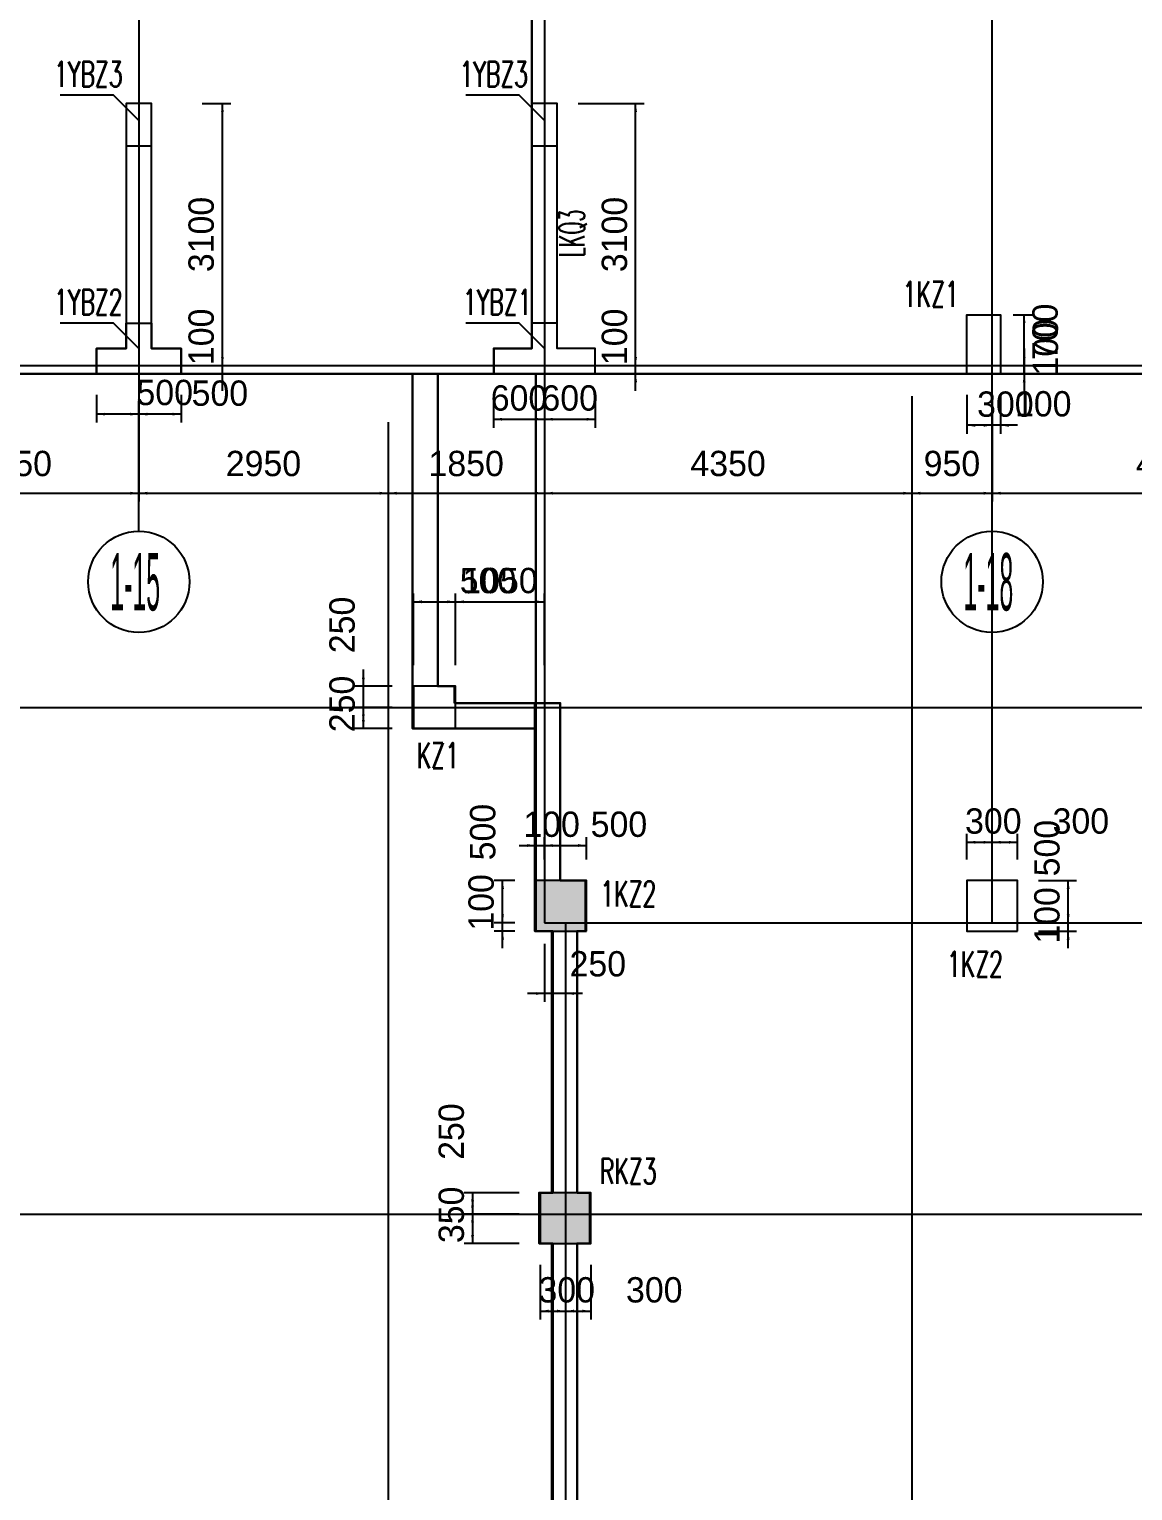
# Model space of a CAD drawing. Extents: x 19107 to 699106, y -67310 to 245688.
# Drawn here: x 636410 to 649474, y 203810 to 221119 of the extents above; entities that cross this region are included whole.
import ezdxf
from ezdxf.enums import TextEntityAlignment as Align

# ---------------------------------------------------------------- set-up
doc = ezdxf.new("R2010")
doc.units = 0
doc.header["$LTSCALE"] = 100
doc.header["$MEASUREMENT"] = 0
doc.linetypes.add('DASHED', pattern=[19.05, 12.7, -6.35])
for name, color, linetype in [('b边缘构件', 235, 'Continuous'), ('COLU_DASH', 9, 'DASHED'), ('DIM', 3, 'Continuous'), ('DOTE', 253, 'Continuous'), ('HATCH', 254, 'Continuous'), ('L-AXIS', 3, 'Continuous'), ('Q-TEXT', 2, 'Continuous'), ('wall-主楼', 2, 'Continuous'), ('小尺寸', 4, 'Continuous')]:
    doc.layers.add(name, color=color, linetype=linetype)
doc.layers.add('Select Column Frame Line', color=7, linetype='Continuous', lineweight=0)
doc.layers.add('Select Column Frame Position', color=7, linetype='Continuous', lineweight=0)
doc.styles.get("Standard").update_dxf_attribs({"font": 'standard'})
doc.styles.add('汉字', font='汉字')
doc.dimstyles.get("Standard").update_dxf_attribs({"dimtxt": 300, "dimasz": 100, "dimexe": 100, "dimexo": 250, "dimgap": 100, "dimtad": 0, "dimtoh": 1, "dimdec": 0, "dimdsep": 46, "dimcen": 0.09, "dimclrt": 7, "dimadec": 0, "dimazin": 0, "dimtfac": 1, "dimtdec": 4, "dimtofl": 0, "dimtmove": 0, "dimatfit": 3, "dimfxl": 1, "dimtolj": 1, "dimtzin": 0, "dimarcsym": 0})

# ---------------------------------------------------------------- blocks, each defined once
blk = doc.blocks.new('*D1151')
at = {"layer": 'L-AXIS', "color": 0, "linetype": 'ByBlock', "lineweight": -2}
for p, q in [((647808, 216467), (647808, 215524)), ((652108, 216467), (652108, 215524)), ((647808, 215624), (652108, 215624))]:
    blk.add_line(p, q, dxfattribs=at)
for points in [[(647808, 215624), (647908, 215641), (647908, 215607)], [(652108, 215624), (652008, 215607), (652008, 215641)]]:
    blk.add_solid(points, dxfattribs=at)
at = {"layer": 'L-AXIS', "color": 7, "linetype": 'Continuous', "lineweight": -2, "insert": (649958, 215974), "char_height": 300, "width": 790, "attachment_point": 5, "style": '汉字'}
blk.add_mtext('4300', dxfattribs=at)
blk = doc.blocks.new('*D1804')
at = {"layer": 'L-AXIS', "color": 0, "linetype": 'ByBlock', "lineweight": -2}
for p, q in [((640658, 216467), (640658, 215524)), ((642508, 216467), (642508, 215524)), ((640658, 215624), (642508, 215624))]:
    blk.add_line(p, q, dxfattribs=at)
for points in [[(640658, 215624), (640758, 215641), (640758, 215607)], [(642508, 215624), (642408, 215607), (642408, 215641)]]:
    blk.add_solid(points, dxfattribs=at)
at = {"layer": 'L-AXIS', "color": 7, "linetype": 'Continuous', "lineweight": -2, "insert": (641583, 215974), "char_height": 300, "width": 690, "attachment_point": 5, "style": '汉字'}
blk.add_mtext('1850', dxfattribs=at)
blk = doc.blocks.new('*D4807')
at = {"layer": 'L-AXIS', "color": 0, "linetype": 'ByBlock', "lineweight": -2}
for p, q in [((637708, 216467), (637708, 215524)), ((640658, 216467), (640658, 215524)), ((637708, 215624), (640658, 215624))]:
    blk.add_line(p, q, dxfattribs=at)
for points in [[(637708, 215624), (637808, 215641), (637808, 215607)], [(640658, 215624), (640558, 215607), (640558, 215641)]]:
    blk.add_solid(points, dxfattribs=at)
at = {"layer": 'L-AXIS', "color": 7, "linetype": 'Continuous', "lineweight": -2, "insert": (639183, 215974), "char_height": 300, "width": 775, "attachment_point": 5, "style": '汉字'}
blk.add_mtext('2950', dxfattribs=at)
blk = doc.blocks.new('_AXISO')
blk.add_circle((0, 0), 0.5)
blk = doc.blocks.new('*D5135')
at = {"layer": 'L-AXIS', "color": 0, "linetype": 'ByBlock', "lineweight": -2}
for p, q in [((634758, 216467), (634758, 215524)), ((637708, 216467), (637708, 215524)), ((634758, 215624), (637708, 215624))]:
    blk.add_line(p, q, dxfattribs=at)
for points in [[(634758, 215624), (634858, 215641), (634858, 215607)], [(637708, 215624), (637608, 215607), (637608, 215641)]]:
    blk.add_solid(points, dxfattribs=at)
at = {"layer": 'L-AXIS', "color": 7, "linetype": 'Continuous', "lineweight": -2, "insert": (636233, 215974), "char_height": 300, "width": 775, "attachment_point": 5, "style": '汉字'}
blk.add_mtext('2950', dxfattribs=at)
blk = doc.blocks.new('*D155')
at = {"layer": 'L-AXIS', "color": 0, "linetype": 'ByBlock', "lineweight": -2}
for p, q in [((642508, 210288), (642508, 209599)), ((642758, 210288), (642758, 209599)), ((642958, 209699), (642308, 209699))]:
    blk.add_line(p, q, dxfattribs=at)
for points in [[(642508, 209699), (642408, 209683), (642408, 209716)], [(642758, 209699), (642858, 209716), (642858, 209683)]]:
    blk.add_solid(points, dxfattribs=at)
at = {"layer": 'L-AXIS', "color": 7, "linetype": 'Continuous', "lineweight": -2, "insert": (643141, 210049), "char_height": 300, "width": 566.67, "attachment_point": 5, "style": '汉字'}
blk.add_mtext('250', dxfattribs=at)
blk = doc.blocks.new('*D493')
at = {"layer": 'L-AXIS', "color": 0, "linetype": 'ByBlock', "lineweight": -2}
for p, q in [((642508, 216467), (642508, 215524)), ((646858, 216467), (646858, 215524)), ((642508, 215624), (646858, 215624))]:
    blk.add_line(p, q, dxfattribs=at)
for points in [[(642508, 215624), (642608, 215641), (642608, 215607)], [(646858, 215624), (646758, 215607), (646758, 215641)]]:
    blk.add_solid(points, dxfattribs=at)
at = {"layer": 'L-AXIS', "color": 7, "linetype": 'Continuous', "lineweight": -2, "insert": (644683, 215974), "char_height": 300, "width": 790, "attachment_point": 5, "style": '汉字'}
blk.add_mtext('4350', dxfattribs=at)
blk = doc.blocks.new('*D3458')
at = {"layer": 'L-AXIS', "color": 0, "linetype": 'ByBlock', "lineweight": -2}
for p, q in [((646858, 216467), (646858, 215524)), ((647808, 216467), (647808, 215524)), ((646858, 215624), (647808, 215624))]:
    blk.add_line(p, q, dxfattribs=at)
for points in [[(646858, 215624), (646958, 215641), (646958, 215607)], [(647808, 215624), (647708, 215607), (647708, 215641)]]:
    blk.add_solid(points, dxfattribs=at)
at = {"layer": 'L-AXIS', "color": 7, "linetype": 'Continuous', "lineweight": -2, "insert": (647333, 215974), "char_height": 300, "width": 556.67, "attachment_point": 5, "style": '汉字'}
blk.add_mtext('950', dxfattribs=at)
blk = doc.blocks.new('*D1252')
at = {"layer": '小尺寸', "color": 0, "linetype": 'ByBlock', "lineweight": -2}
for p, q in [((643589, 216838), (643589, 217338)), ((643508, 217138), (643689, 217138)), ((643508, 217038), (643689, 217038))]:
    blk.add_line(p, q, dxfattribs=at)
for points in [[(643589, 217138), (643572, 217238), (643605, 217238)], [(643589, 217038), (643605, 216938), (643572, 216938)]]:
    blk.add_solid(points, dxfattribs=at)
at = {"layer": '小尺寸', "color": 7, "linetype": 'Continuous', "lineweight": -2, "insert": (643339, 217476), "char_height": 300, "width": 476.67, "attachment_point": 5, "rotation": 90, "style": '汉字'}
blk.add_mtext('100', dxfattribs=at)
blk = doc.blocks.new('*D2854')
at = {"layer": '小尺寸', "color": 0, "linetype": 'ByBlock', "lineweight": -2}
for p, q in [((642908, 220238), (643689, 220238)), ((643589, 217138), (643589, 220238)), ((643508, 217138), (643689, 217138))]:
    blk.add_line(p, q, dxfattribs=at)
for points in [[(643589, 220238), (643605, 220138), (643572, 220138)], [(643589, 217138), (643572, 217238), (643605, 217238)]]:
    blk.add_solid(points, dxfattribs=at)
at = {"layer": '小尺寸', "color": 7, "linetype": 'Continuous', "lineweight": -2, "insert": (643339, 218688), "char_height": 300, "width": 775, "attachment_point": 5, "rotation": 90, "style": '汉字'}
blk.add_mtext('3100', dxfattribs=at)
blk = doc.blocks.new('*D558')
at = {"layer": '小尺寸', "color": 0, "linetype": 'ByBlock', "lineweight": -2}
for p, q in [((637708, 216788), (637708, 216461)), ((638208, 216788), (638208, 216461)), ((638208, 216561), (637708, 216561))]:
    blk.add_line(p, q, dxfattribs=at)
for points in [[(637708, 216561), (637808, 216577), (637808, 216544)], [(638208, 216561), (638108, 216544), (638108, 216577)]]:
    blk.add_solid(points, dxfattribs=at)
at = {"layer": '小尺寸', "color": 7, "linetype": 'Continuous', "lineweight": -2, "insert": (638667, 216807), "char_height": 300, "width": 566.67, "attachment_point": 5, "rotation": 360, "style": '汉字'}
blk.add_mtext('500', dxfattribs=at)
blk = doc.blocks.new('*D892')
at = {"layer": '小尺寸', "color": 0, "linetype": 'ByBlock', "lineweight": -2}
for p, q in [((637208, 216788), (637208, 216461)), ((637708, 216788), (637708, 216461)), ((637708, 216561), (637208, 216561))]:
    blk.add_line(p, q, dxfattribs=at)
for points in [[(637208, 216561), (637308, 216577), (637308, 216544)], [(637708, 216561), (637608, 216544), (637608, 216577)]]:
    blk.add_solid(points, dxfattribs=at)
at = {"layer": '小尺寸', "color": 7, "linetype": 'Continuous', "lineweight": -2, "insert": (638014, 216815), "char_height": 300, "width": 566.67, "attachment_point": 5, "rotation": 360, "style": '汉字'}
blk.add_mtext('500', dxfattribs=at)
blk = doc.blocks.new('*D1218')
at = {"layer": '小尺寸', "color": 0, "linetype": 'ByBlock', "lineweight": -2}
for p, q in [((638697, 216838), (638697, 217338)), ((638458, 217138), (638797, 217138)), ((638458, 217038), (638797, 217038))]:
    blk.add_line(p, q, dxfattribs=at)
for points in [[(638697, 217138), (638681, 217238), (638714, 217238)], [(638697, 217038), (638714, 216938), (638681, 216938)]]:
    blk.add_solid(points, dxfattribs=at)
at = {"layer": '小尺寸', "color": 7, "linetype": 'Continuous', "lineweight": -2, "insert": (638447, 217476), "char_height": 300, "width": 476.67, "attachment_point": 5, "rotation": 90, "style": '汉字'}
blk.add_mtext('100', dxfattribs=at)
blk = doc.blocks.new('*D1556')
at = {"layer": '小尺寸', "color": 0, "linetype": 'ByBlock', "lineweight": -2}
for p, q in [((638458, 220238), (638797, 220238)), ((638697, 217138), (638697, 220238)), ((638458, 217138), (638797, 217138))]:
    blk.add_line(p, q, dxfattribs=at)
for points in [[(638697, 220238), (638714, 220138), (638681, 220138)], [(638697, 217138), (638681, 217238), (638714, 217238)]]:
    blk.add_solid(points, dxfattribs=at)
at = {"layer": '小尺寸', "color": 7, "linetype": 'Continuous', "lineweight": -2, "insert": (638447, 218688), "char_height": 300, "width": 775, "attachment_point": 5, "rotation": 90, "style": '汉字'}
blk.add_mtext('3100', dxfattribs=at)
blk = doc.blocks.new('*D5208')
at = {"layer": '小尺寸', "color": 0, "linetype": 'ByBlock', "lineweight": -2}
for p, q in [((648188, 217338), (648188, 216838)), ((648058, 217138), (648288, 217138)), ((648058, 217038), (648288, 217038))]:
    blk.add_line(p, q, dxfattribs=at)
for points in [[(648188, 217138), (648172, 217238), (648205, 217238)], [(648188, 217038), (648205, 216938), (648172, 216938)]]:
    blk.add_solid(points, dxfattribs=at)
at = {"layer": '小尺寸', "color": 7, "linetype": 'Continuous', "lineweight": -2, "insert": (648441, 217353), "char_height": 300, "width": 476.67, "attachment_point": 5, "rotation": 90, "style": '汉字'}
blk.add_mtext('100', dxfattribs=at)
blk = doc.blocks.new('*D232')
at = {"layer": '小尺寸', "color": 0, "linetype": 'ByBlock', "lineweight": -2}
for p, q in [((648058, 217738), (648288, 217738)), ((648188, 217038), (648188, 217738)), ((648058, 217038), (648288, 217038))]:
    blk.add_line(p, q, dxfattribs=at)
for points in [[(648188, 217738), (648205, 217638), (648172, 217638)], [(648188, 217038), (648172, 217138), (648205, 217138)]]:
    blk.add_solid(points, dxfattribs=at)
at = {"layer": '小尺寸', "color": 7, "linetype": 'Continuous', "lineweight": -2, "insert": (648437, 217535), "char_height": 300, "width": 566.67, "attachment_point": 5, "rotation": 90, "style": '汉字'}
blk.add_mtext('700', dxfattribs=at)
blk = doc.blocks.new('*D3204')
at = {"layer": '小尺寸', "color": 0, "linetype": 'ByBlock', "lineweight": -2}
for p, q in [((647808, 216788), (647808, 216328)), ((647908, 216788), (647908, 216328)), ((648108, 216428), (647608, 216428))]:
    blk.add_line(p, q, dxfattribs=at)
for points in [[(647808, 216428), (647708, 216411), (647708, 216444)], [(647908, 216428), (648008, 216444), (648008, 216411)]]:
    blk.add_solid(points, dxfattribs=at)
at = {"layer": '小尺寸', "color": 7, "linetype": 'Continuous', "lineweight": -2, "insert": (648414, 216681), "char_height": 300, "width": 476.67, "attachment_point": 5, "rotation": 360, "style": '汉字'}
blk.add_mtext('100', dxfattribs=at)
blk = doc.blocks.new('*D3528')
at = {"layer": '小尺寸', "color": 0, "linetype": 'ByBlock', "lineweight": -2}
for p, q in [((647508, 216788), (647508, 216328)), ((647808, 216788), (647808, 216328)), ((647808, 216428), (647508, 216428))]:
    blk.add_line(p, q, dxfattribs=at)
for points in [[(647508, 216428), (647608, 216444), (647608, 216411)], [(647808, 216428), (647708, 216411), (647708, 216444)]]:
    blk.add_solid(points, dxfattribs=at)
at = {"layer": '小尺寸', "color": 7, "linetype": 'Continuous', "lineweight": -2, "insert": (647965, 216677), "char_height": 300, "width": 566.67, "attachment_point": 5, "rotation": 360, "style": '汉字'}
blk.add_mtext('300', dxfattribs=at)
blk = doc.blocks.new('*D3815')
at = {"layer": '小尺寸', "color": 0, "linetype": 'ByBlock', "lineweight": -2}
for p, q in [((642408, 211288), (642408, 211552)), ((642508, 211288), (642508, 211552)), ((642208, 211452), (642708, 211452))]:
    blk.add_line(p, q, dxfattribs=at)
for points in [[(642408, 211452), (642308, 211435), (642308, 211469)], [(642508, 211452), (642608, 211469), (642608, 211435)]]:
    blk.add_solid(points, dxfattribs=at)
at = {"layer": '小尺寸', "color": 7, "linetype": 'Continuous', "lineweight": -2, "insert": (642594, 211702), "char_height": 300, "width": 476.67, "attachment_point": 5, "style": '汉字'}
blk.add_mtext('100', dxfattribs=at)
blk = doc.blocks.new('*D4148')
at = {"layer": '小尺寸', "color": 0, "linetype": 'ByBlock', "lineweight": -2}
for p, q in [((642508, 211288), (642508, 211552)), ((643008, 211288), (643008, 211552)), ((642508, 211452), (643008, 211452))]:
    blk.add_line(p, q, dxfattribs=at)
for points in [[(642508, 211452), (642608, 211469), (642608, 211435)], [(643008, 211452), (642908, 211435), (642908, 211469)]]:
    blk.add_solid(points, dxfattribs=at)
at = {"layer": '小尺寸', "color": 7, "linetype": 'Continuous', "lineweight": -2, "insert": (643391, 211702), "char_height": 300, "width": 566.67, "attachment_point": 5, "style": '汉字'}
blk.add_mtext('500', dxfattribs=at)
blk = doc.blocks.new('*D1841')
at = {"layer": '小尺寸', "color": 0, "linetype": 'ByBlock', "lineweight": -2}
for p, q in [((642014, 210238), (642014, 210738)), ((642158, 210538), (641914, 210538)), ((642158, 210438), (641914, 210438))]:
    blk.add_line(p, q, dxfattribs=at)
for points in [[(642014, 210538), (641997, 210638), (642030, 210638)], [(642014, 210438), (642030, 210338), (641997, 210338)]]:
    blk.add_solid(points, dxfattribs=at)
at = {"layer": '小尺寸', "color": 7, "linetype": 'Continuous', "lineweight": -2, "insert": (641761, 210778), "char_height": 300, "width": 476.67, "attachment_point": 5, "rotation": 90, "style": '汉字'}
blk.add_mtext('100', dxfattribs=at)
blk = doc.blocks.new('*D2174')
at = {"layer": '小尺寸', "color": 0, "linetype": 'ByBlock', "lineweight": -2}
for p, q in [((642158, 211038), (641914, 211038)), ((642014, 210538), (642014, 211038)), ((642158, 210538), (641914, 210538))]:
    blk.add_line(p, q, dxfattribs=at)
for points in [[(642014, 211038), (642030, 210938), (641997, 210938)], [(642014, 210538), (641997, 210638), (642030, 210638)]]:
    blk.add_solid(points, dxfattribs=at)
at = {"layer": '小尺寸', "color": 7, "linetype": 'Continuous', "lineweight": -2, "insert": (641780, 211611), "char_height": 300, "width": 566.67, "attachment_point": 5, "rotation": 90, "style": '汉字'}
blk.add_mtext('500', dxfattribs=at)
blk = doc.blocks.new('*D2487')
at = {"layer": '小尺寸', "color": 0, "linetype": 'ByBlock', "lineweight": -2}
for p, q in [((647508, 211288), (647508, 211590)), ((647808, 211288), (647808, 211590)), ((647508, 211490), (647808, 211490))]:
    blk.add_line(p, q, dxfattribs=at)
for points in [[(647508, 211490), (647608, 211507), (647608, 211474)], [(647808, 211490), (647708, 211474), (647708, 211507)]]:
    blk.add_solid(points, dxfattribs=at)
at = {"layer": '小尺寸', "color": 7, "linetype": 'Continuous', "lineweight": -2, "insert": (647823, 211740), "char_height": 300, "width": 566.67, "attachment_point": 5, "style": '汉字'}
blk.add_mtext('300', dxfattribs=at)
blk = doc.blocks.new('*D2818')
at = {"layer": '小尺寸', "color": 0, "linetype": 'ByBlock', "lineweight": -2}
for p, q in [((647808, 211288), (647808, 211590)), ((648108, 211288), (648108, 211590)), ((647808, 211490), (648108, 211490))]:
    blk.add_line(p, q, dxfattribs=at)
for points in [[(647808, 211490), (647908, 211507), (647908, 211474)], [(648108, 211490), (648008, 211474), (648008, 211507)]]:
    blk.add_solid(points, dxfattribs=at)
at = {"layer": '小尺寸', "color": 7, "linetype": 'Continuous', "lineweight": -2, "insert": (648859, 211740), "char_height": 300, "width": 566.67, "attachment_point": 5, "style": '汉字'}
blk.add_mtext('300', dxfattribs=at)
blk = doc.blocks.new('*D522')
at = {"layer": '小尺寸', "color": 0, "linetype": 'ByBlock', "lineweight": -2}
for p, q in [((648709, 210238), (648709, 210738)), ((648358, 210538), (648809, 210538)), ((648358, 210438), (648809, 210438))]:
    blk.add_line(p, q, dxfattribs=at)
for points in [[(648709, 210538), (648692, 210638), (648726, 210638)], [(648709, 210438), (648726, 210338), (648692, 210338)]]:
    blk.add_solid(points, dxfattribs=at)
at = {"layer": '小尺寸', "color": 7, "linetype": 'Continuous', "lineweight": -2, "insert": (648459, 210624), "char_height": 300, "width": 476.67, "attachment_point": 5, "rotation": 90, "style": '汉字'}
blk.add_mtext('100', dxfattribs=at)
blk = doc.blocks.new('*D852')
at = {"layer": '小尺寸', "color": 0, "linetype": 'ByBlock', "lineweight": -2}
for p, q in [((648358, 211038), (648809, 211038)), ((648709, 210538), (648709, 211038)), ((648358, 210538), (648809, 210538))]:
    blk.add_line(p, q, dxfattribs=at)
for points in [[(648709, 211038), (648726, 210938), (648692, 210938)], [(648709, 210538), (648692, 210638), (648726, 210638)]]:
    blk.add_solid(points, dxfattribs=at)
at = {"layer": '小尺寸', "color": 7, "linetype": 'Continuous', "lineweight": -2, "insert": (648459, 211421), "char_height": 300, "width": 566.67, "attachment_point": 5, "rotation": 90, "style": '汉字'}
blk.add_mtext('500', dxfattribs=at)
blk = doc.blocks.new('*D2503')
at = {"layer": '小尺寸', "color": 0, "linetype": 'ByBlock', "lineweight": -2}
for p, q in [((642508, 216788), (642508, 216400)), ((643108, 216788), (643108, 216400)), ((642508, 216500), (643108, 216500))]:
    blk.add_line(p, q, dxfattribs=at)
for points in [[(642508, 216500), (642608, 216517), (642608, 216483)], [(643108, 216500), (643008, 216483), (643008, 216517)]]:
    blk.add_solid(points, dxfattribs=at)
at = {"layer": '小尺寸', "color": 7, "linetype": 'Continuous', "lineweight": -2, "insert": (642808, 216750), "char_height": 300, "width": 556.67, "attachment_point": 5, "style": '汉字'}
blk.add_mtext('600', dxfattribs=at)
blk = doc.blocks.new('*D2830')
at = {"layer": '小尺寸', "color": 0, "linetype": 'ByBlock', "lineweight": -2}
for p, q in [((641908, 216788), (641908, 216400)), ((642508, 216788), (642508, 216400)), ((641908, 216500), (642508, 216500))]:
    blk.add_line(p, q, dxfattribs=at)
for points in [[(641908, 216500), (642008, 216517), (642008, 216483)], [(642508, 216500), (642408, 216483), (642408, 216517)]]:
    blk.add_solid(points, dxfattribs=at)
at = {"layer": '小尺寸', "color": 7, "linetype": 'Continuous', "lineweight": -2, "insert": (642208, 216750), "char_height": 300, "width": 556.67, "attachment_point": 5, "style": '汉字'}
blk.add_mtext('600', dxfattribs=at)
blk = doc.blocks.new('*D4769')
at = {"layer": 'DIM', "color": 0, "linetype": 'ByBlock', "lineweight": -2}
for p, q in [((642208, 207338), (641558, 207338)), ((641658, 207338), (641658, 207088)), ((642208, 207088), (641558, 207088))]:
    blk.add_line(p, q, dxfattribs=at)
for points in [[(641658, 207338), (641675, 207238), (641641, 207238)], [(641658, 207088), (641641, 207188), (641675, 207188)]]:
    blk.add_solid(points, dxfattribs=at)
at = {"layer": 'DIM', "color": 7, "linetype": 'Continuous', "lineweight": -2, "insert": (641408, 208064), "char_height": 300, "width": 566.67, "attachment_point": 5, "rotation": 90, "style": '汉字'}
blk.add_mtext('250', dxfattribs=at)
blk = doc.blocks.new('*D5122')
at = {"layer": 'DIM', "color": 0, "linetype": 'ByBlock', "lineweight": -2}
for p, q in [((642208, 207088), (641558, 207088)), ((641658, 207088), (641658, 206738)), ((642208, 206738), (641558, 206738))]:
    blk.add_line(p, q, dxfattribs=at)
for points in [[(641658, 207088), (641675, 206988), (641641, 206988)], [(641658, 206738), (641641, 206838), (641675, 206838)]]:
    blk.add_solid(points, dxfattribs=at)
at = {"layer": 'DIM', "color": 7, "linetype": 'Continuous', "lineweight": -2, "insert": (641408, 207078), "char_height": 300, "width": 566.67, "attachment_point": 5, "rotation": 90, "style": '汉字'}
blk.add_mtext('350', dxfattribs=at)
blk = doc.blocks.new('*D2781')
at = {"layer": 'DIM', "color": 0, "linetype": 'ByBlock', "lineweight": -2}
for p, q in [((642458, 206488), (642458, 205838)), ((642758, 206488), (642758, 205838)), ((642458, 205938), (642758, 205938))]:
    blk.add_line(p, q, dxfattribs=at)
for points in [[(642458, 205938), (642558, 205955), (642558, 205921)], [(642758, 205938), (642658, 205921), (642658, 205955)]]:
    blk.add_solid(points, dxfattribs=at)
at = {"layer": 'DIM', "color": 7, "linetype": 'Continuous', "lineweight": -2, "insert": (642773, 206188), "char_height": 300, "width": 566.67, "attachment_point": 5, "style": '汉字'}
blk.add_mtext('300', dxfattribs=at)
blk = doc.blocks.new('*D3129')
at = {"layer": 'DIM', "color": 0, "linetype": 'ByBlock', "lineweight": -2}
for p, q in [((642758, 206488), (642758, 205838)), ((643058, 206488), (643058, 205838)), ((642758, 205938), (643058, 205938))]:
    blk.add_line(p, q, dxfattribs=at)
for points in [[(642758, 205938), (642858, 205955), (642858, 205921)], [(643058, 205938), (642958, 205921), (642958, 205955)]]:
    blk.add_solid(points, dxfattribs=at)
at = {"layer": 'DIM', "color": 7, "linetype": 'Continuous', "lineweight": -2, "insert": (643809, 206188), "char_height": 300, "width": 566.67, "attachment_point": 5, "style": '汉字'}
blk.add_mtext('300', dxfattribs=at)
blk = doc.blocks.new('*D476')
at = {"layer": 'DIM', "color": 0, "linetype": 'ByBlock', "lineweight": -2}
for p, q in [((640958, 213588), (640958, 214438)), ((640958, 214338), (641458, 214338)), ((641458, 213588), (641458, 214438))]:
    blk.add_line(p, q, dxfattribs=at)
for points in [[(640958, 214338), (641058, 214355), (641058, 214321)], [(641458, 214338), (641358, 214321), (641358, 214355)]]:
    blk.add_solid(points, dxfattribs=at)
at = {"layer": 'DIM', "color": 7, "linetype": 'Continuous', "lineweight": -2, "insert": (641841, 214588), "char_height": 300, "width": 566.67, "attachment_point": 5, "style": '汉字'}
blk.add_mtext('500', dxfattribs=at)
blk = doc.blocks.new('*D797')
at = {"layer": 'DIM', "color": 0, "linetype": 'ByBlock', "lineweight": -2}
for p, q in [((640365, 213538), (640365, 212888)), ((640708, 213338), (640265, 213338)), ((640708, 213088), (640265, 213088))]:
    blk.add_line(p, q, dxfattribs=at)
for points in [[(640365, 213338), (640349, 213438), (640382, 213438)], [(640365, 213088), (640382, 212988), (640349, 212988)]]:
    blk.add_solid(points, dxfattribs=at)
at = {"layer": 'DIM', "color": 7, "linetype": 'Continuous', "lineweight": -2, "insert": (640115, 214064), "char_height": 300, "width": 566.67, "attachment_point": 5, "rotation": 90, "style": '汉字'}
blk.add_mtext('250', dxfattribs=at)
blk = doc.blocks.new('*D1132')
at = {"layer": 'DIM', "color": 0, "linetype": 'ByBlock', "lineweight": -2}
for p, q in [((640708, 213088), (640265, 213088)), ((640365, 213088), (640365, 212838)), ((640708, 212838), (640265, 212838))]:
    blk.add_line(p, q, dxfattribs=at)
for points in [[(640365, 213088), (640382, 212988), (640349, 212988)], [(640365, 212838), (640349, 212938), (640382, 212938)]]:
    blk.add_solid(points, dxfattribs=at)
at = {"layer": 'DIM', "color": 7, "linetype": 'Continuous', "lineweight": -2, "insert": (640115, 213128), "char_height": 300, "width": 566.67, "attachment_point": 5, "rotation": 90, "style": '汉字'}
blk.add_mtext('250', dxfattribs=at)
blk = doc.blocks.new('*D2671')
at = {"layer": 'DIM', "color": 0, "linetype": 'ByBlock', "lineweight": -2}
for p, q in [((641458, 213588), (641458, 214438)), ((641458, 214338), (642508, 214338)), ((642508, 213588), (642508, 214438))]:
    blk.add_line(p, q, dxfattribs=at)
for points in [[(641458, 214338), (641558, 214355), (641558, 214321)], [(642508, 214338), (642408, 214321), (642408, 214355)]]:
    blk.add_solid(points, dxfattribs=at)
at = {"layer": 'DIM', "color": 7, "linetype": 'Continuous', "lineweight": -2, "insert": (641983, 214588), "char_height": 300, "width": 690, "attachment_point": 5, "style": '汉字'}
blk.add_mtext('1050', dxfattribs=at)

msp = doc.modelspace()

# ---------------------------------------------------------------- hatches: boundary and pattern name
at = {"layer": 'HATCH'}
for points in [[(643008.1, 210437.9), (643008.1, 211037.9), (642408.1, 211037.9), (642408.1, 210437.9)], [(642458.1, 206737.9), (643058.1, 206737.9), (643058.1, 207337.9), (642458.1, 207337.9)]]:
    msp.add_hatch(color=256, dxfattribs=at).paths.add_polyline_path(points, flags=0)

# ---------------------------------------------------------------- linework, layer by layer
at = {"color": 1, "lineweight": 30}
msp.add_lwpolyline([(604008.1, 230737.9), (604008.1, 228587.9), (603408.1, 228587.9), (603408.1, 225137.9), (604008.1, 225137.9), (604008.1, 222137.9), (608308.1, 222137.9), (608308.1, 217037.9), (652208.1, 217037.9)], dxfattribs=at)
at = {"color": 4, "lineweight": 30}
msp.add_lwpolyline([(651858.1, 225337.9), (641908.1, 225337.9), (641908.1, 225037.9), (642358.1, 225037.9), (642358.1, 217337.9), (641908.1, 217337.9), (641908.1, 217037.9), (642408.1, 217037.9), (642408.1, 210437.9), (642608.1, 210437.9), (642608.1, 207337.9), (642458.1, 207337.9), (642458.1, 206737.9), (642608.1, 206737.9), (642608.1, 201837.9), (642508.1, 201837.9), (642508.1, 201337.9), (643008.1, 201337.9), (643008.1, 201437.9), (646608.1, 201437.9), (646608.1, 201337.9), (647108.1, 201337.9), (647108.1, 201537.9), (651608.1, 201537.9)], dxfattribs=at)
at = {"color": 6, "lineweight": 30}
msp.add_lwpolyline([(641245.3, 217038.9), (640945.3, 217038.9), (640945.3, 212838.9), (642395.3, 212838.9), (642395.3, 213138.9), (641445.3, 213138.9), (641445.3, 213338.9), (641245.3, 213338.9), (641245.3, 217038.9), (640945.3, 217038.9)], dxfattribs=at)
at = {"color": 3, "lineweight": 30}
for points in [[(642995.3, 211038.9), (642695.3, 211038.9), (642695.3, 213138.9), (642395.3, 213138.9), (642395.3, 210438.9), (642595.3, 210438.9), (642595.3, 207338.9), (642445.3, 207338.9), (642445.3, 206738.9), (642595.3, 206738.9), (642595.3, 201838.9)], [(642895.3, 201838.9), (642895.3, 206738.9), (643045.3, 206738.9), (643045.3, 207338.9), (642895.3, 207338.9), (642895.3, 210438.9), (642995.3, 210438.9), (642995.3, 211038.9)]]:
    msp.add_lwpolyline(points, dxfattribs=at)
at = {"layer": 'b边缘构件'}
for points in [[(637858.1, 220237.9), (637558.1, 220237.9)], [(642658.1, 220237.9), (642358.1, 220237.9)], [(637558.1, 217337.9), (637208.1, 217337.9)], [(637208.1, 217337.9), (637208.1, 217037.9)], [(638208.1, 217337.9), (637858.1, 217337.9)], [(638208.1, 217037.9), (638208.1, 217337.9)], [(637858.1, 217037.9), (637208.1, 217037.9)], [(638208.1, 217037.9), (637858.1, 217037.9)]]:
    msp.add_lwpolyline(points, dxfattribs=at)
at = {"layer": 'COLU_DASH'}
for p, q in [((637558.1, 219737.9), (637858.1, 219737.9)), ((642358.1, 219737.9), (642658.1, 219737.9))]:
    msp.add_line(p, q, dxfattribs=at)
at = {"layer": 'DOTE'}
for p, q in [((637708.1, 234260.7), (637708.1, 216716.5)), ((642508.1, 234260.7), (642508.1, 210537.9)), ((647808.1, 210537.9), (647808.1, 222237.9)), ((608408.1, 217137.9), (664768.6, 217137.9)), ((646858.1, 216772.8), (646858.1, 196087.9)), ((640658.1, 216289.7), (640658.1, 179087.9)), ((488717.2, 213087.9), (664518.6, 213087.9)), ((642508.1, 210537.9), (664839.1, 210537.9)), ((642758.1, 210537.9), (642758.1, 196087.9)), ((488958, 207087.9), (664518.6, 207087.9))]:
    msp.add_line(p, q, dxfattribs=at)
at = {"layer": 'L-AXIS'}
for p, q in [((637708.1, 215174.9), (637708.1, 216716.5)), ((647808.1, 215174.9), (647808.1, 216716.5))]:
    msp.add_line(p, q, dxfattribs=at)
at = {"layer": 'Select Column Frame Line', "color": 200, "linetype": 'Continuous', "lineweight": -3}
for points in [[(637708.1, 220037.9), (637408.1, 220337.9), (636778.1, 220337.9)], [(642508.1, 220037.9), (642208.1, 220337.9), (641578.1, 220337.9)], [(637708.1, 217337.9), (637408.1, 217637.9), (636778.1, 217637.9)], [(642508.1, 217337.9), (642208.1, 217637.9), (641578.1, 217637.9)]]:
    msp.add_lwpolyline(points, dxfattribs=at)
at = {"layer": 'Select Column Frame Position', "color": 235, "linetype": 'Continuous', "lineweight": -3}
for points in [[(637558.1, 220237.9), (637558.1, 219737.9), (637858.1, 219737.9), (637858.1, 220237.9), (637558.1, 220237.9)], [(642358.1, 220237.9), (642358.1, 219737.9), (642658.1, 219737.9), (642658.1, 220237.9), (642358.1, 220237.9)], [(638208.1, 217337.9), (638208.1, 217037.9), (637208.1, 217037.9), (637208.1, 217337.9), (637558.1, 217337.9), (637558.1, 217637.9), (637858.1, 217637.9), (637858.1, 217337.9), (638208.1, 217337.9)], [(641908.1, 217337.9), (641908.1, 217037.9), (643108.1, 217037.9), (643108.1, 217337.9), (642658.1, 217337.9), (642658.1, 217637.9), (642358.1, 217637.9), (642358.1, 217337.9), (641908.1, 217337.9)]]:
    msp.add_lwpolyline(points, dxfattribs=at)
at = {"layer": 'Select Column Frame Position', "color": 7, "linetype": 'Continuous', "lineweight": -3}
for points in [[(647508.1, 217037.9), (647508.1, 217737.9), (647908.1, 217737.9), (647908.1, 217037.9), (647508.1, 217037.9)], [(640958.1, 212837.9), (641458.1, 212837.9), (641458.1, 213337.9), (640958.1, 213337.9), (640958.1, 212837.9)], [(643008.1, 210437.9), (643008.1, 211037.9), (642408.1, 211037.9), (642408.1, 210437.9), (643008.1, 210437.9)], [(648108.1, 210437.9), (648108.1, 211037.9), (647508.1, 211037.9), (647508.1, 210437.9), (648108.1, 210437.9)], [(642458.1, 206737.9), (643058.1, 206737.9), (643058.1, 207337.9), (642458.1, 207337.9), (642458.1, 206737.9)]]:
    msp.add_lwpolyline(points, dxfattribs=at)
at = {"layer": 'wall-主楼'}
for points in [[(638208.1, 217037.9), (638208.1, 217337.9), (637858.1, 217337.9), (637858.1, 220237.9), (637558.1, 220237.9), (637558.1, 217337.9), (637208.1, 217337.9), (637208.1, 217037.9)], [(643108.1, 217037.9), (643108.1, 217337.9), (642658.1, 217337.9), (642658.1, 220237.9), (642358.1, 220237.9), (642358.1, 217337.9), (641908.1, 217337.9), (641908.1, 217037.9)]]:
    msp.add_lwpolyline(points, close=True, dxfattribs=at)

# ---------------------------------------------------------------- block references
at = {"layer": 'L-AXIS'}
ref = msp.add_blockref('_AXISO', (637708.1, 214574.9), dxfattribs=dict(at, xscale=1199.999999999997, yscale=1200, rotation=359.9996457873818))
ref.add_attrib('A', '1-15', (637368.7, 214235.5), dxfattribs={"height": 678.82, "style": '汉字', "width": 0.325})
ref = msp.add_blockref('_AXISO', (647808.1, 214574.9), dxfattribs=dict(at, xscale=1199.999999999997, yscale=1200, rotation=359.9996457873818))
ref.add_attrib('A', '1-18', (647468.7, 214235.5), dxfattribs={"height": 678.82, "style": '汉字', "width": 0.325})

# ---------------------------------------------------------------- texts
at = {"color": 200, "linetype": 'Continuous', "lineweight": -3, "width": 0.7}
for s, p in [('1YBZ3', (636702.3, 220437.9)), ('1YBZ3', (641502.3, 220437.9)), ('1YBZ2', (636702.3, 217737.9)), ('1YBZ1', (641542.7, 217737.9))]:
    msp.add_text(s, height=300, rotation=360, dxfattribs=at).set_placement(p)
for s, p in [('1KZ1', (647081.1, 217979.7)), ('1KZ2', (643500.8, 210880.2)), ('1KZ2', (647605.3, 210046))]:
    msp.add_text(s, height=300, dxfattribs=at).set_placement(p, align=Align.MIDDLE_CENTER)
for s, p in [('KZ1', (640996.6, 212368.1)), ('RKZ3', (643164.1, 207444))]:
    msp.add_text(s, height=300, dxfattribs=at).set_placement(p)
at = {"layer": 'Q-TEXT', "color": 3, "width": 0.6}
msp.add_text('LKQ3', height=300, rotation=90, dxfattribs=at).set_placement((642983.8, 218419.4))

# ---------------------------------------------------------------- dimensions: what is measured, and where the dimension line sits
at = {"layer": 'DIM', "color": 200}
for base, p1, p2, picture, middle in [((641458.1, 214337.9), (640958.1, 213337.9), (641458.1, 213337.9), '*D476', (641208.1, 214587.9)), ((642508.1, 214337.9), (641458.1, 213337.9), (642508.1, 213337.9), '*D2671', (641983.1, 214587.9))]:
    dim = msp.add_linear_dim(base=base, p1=p1, p2=p2, dimstyle='Standard', dxfattribs=at)
    dim.commit()
    dim.dimension.update_dxf_attribs({"geometry": picture, "text_midpoint": middle})
for base, p1, p2, picture, middle in [((640365.3, 213087.9), (640958.1, 213337.9), (640958.1, 213087.9), '*D797', (640115.3, 213556)), ((640365.3, 212837.9), (640958.1, 213087.9), (640958.1, 212837.9), '*D1132', (640115.3, 212619.9))]:
    dim = msp.add_linear_dim(base=base, p1=p1, p2=p2, angle=270, dimstyle='Standard', dxfattribs=at)
    dim.commit()
    dim.dimension.update_dxf_attribs({"geometry": picture, "text_midpoint": middle})
for p1, p2, picture, middle in [((642458.1, 207337.9), (642458.1, 207087.9), '*D4769', (641408.1, 207556)), ((642458.1, 207087.9), (642458.1, 206737.9), '*D5122', (641408.1, 206519.9)), ((642458.1, 206737.9), (642758.1, 206737.9), '*D2781', (642240, 206187.9)), ((642758.1, 206737.9), (643058.1, 206737.9), '*D3129', (643276.1, 206187.9))]:
    dim = msp.add_aligned_dim(p1=p1, p2=p2, distance=-800, dimstyle='Standard', dxfattribs=at)
    dim.commit()
    dim.dimension.update_dxf_attribs({"geometry": picture, "text_midpoint": middle})
at = {"layer": 'L-AXIS'}
for base, p1, p2, picture, middle in [((637708.1, 215624.1), (634758.1, 216716.5), (637708.1, 216716.5), '*D5135', (636233.1, 215974.1)), ((640658.1, 215624.1), (637708.1, 216716.5), (640658.1, 216716.5), '*D4807', (639183.1, 215974.1)), ((642508.1, 215624.1), (640658.1, 216716.5), (642508.1, 216716.5), '*D1804', (641583.1, 215974.1)), ((646858.1, 215624.1), (642508.1, 216716.5), (646858.1, 216716.5), '*D493', (644683.1, 215974.1)), ((647808.1, 215624.1), (646858.1, 216716.5), (647808.1, 216716.5), '*D3458', (647333.1, 215974.1)), ((652108.1, 215624.1), (647808.1, 216716.5), (652108.1, 216716.5), '*D1151', (649958.1, 215974.1)), ((642508.1, 209699.4), (642758.1, 210537.9), (642508.1, 210537.9), '*D155', (642633.1, 210049.4))]:
    dim = msp.add_linear_dim(base=base, p1=p1, p2=p2, dimstyle='Standard', dxfattribs=at)
    dim.commit()
    dim.dimension.update_dxf_attribs({"geometry": picture, "text_midpoint": middle})
at = {"layer": '小尺寸'}
for base, p1, p2, angle, picture, middle in [((638697.4, 220237.9), (638208.1, 217137.9), (638208.1, 220237.9), 90, '*D1556', (638447.4, 218687.9)), ((643588.7, 220237.9), (643258.1, 217137.9), (642658.1, 220237.9), 90, '*D2854', (643338.7, 218687.9)), ((638697.4, 217137.9), (638208.1, 217037.9), (638208.1, 217137.9), 90, '*D1218', (638447.4, 217087.9)), ((643588.7, 217137.9), (643258.1, 217037.9), (643258.1, 217137.9), 90, '*D1252', (643338.7, 217087.9)), ((648188.3, 217737.9), (647808.1, 217037.9), (647808.1, 217737.9), 90, '*D232', (648437, 217534.8)), ((648188.3, 217037.9), (647808.1, 217137.9), (647808.1, 217037.9), 90, '*D5208', (648440.9, 216965)), ((637208.1, 216560.5), (637708.1, 217037.9), (637208.1, 217037.9), 180, '*D892', (637380.6, 216815.2)), ((637708.1, 216560.5), (638208.1, 217037.9), (637708.1, 217037.9), 180, '*D558', (638033.5, 216806.6)), ((647508.1, 216427.8), (647808.1, 217037.9), (647508.1, 217037.9), 180, '*D3528', (647432.1, 216676.7)), ((647808.1, 216427.8), (647908.1, 217037.9), (647808.1, 217037.9), 180, '*D3204', (648025.6, 216680.6)), ((642013.6, 211037.9), (642408.1, 210537.9), (642408.1, 211037.9), 90, '*D2174', (641779.7, 210977.8)), ((648709.1, 211037.9), (648108.1, 210537.9), (648108.1, 211037.9), 90, '*D852', (648459.1, 210787.9)), ((642013.6, 210537.9), (642408.1, 210437.9), (642408.1, 210537.9), 90, '*D1841', (641761, 210389.6)), ((648709.1, 210537.9), (648108.1, 210437.9), (648108.1, 210537.9), 90, '*D522', (648459.1, 210236))]:
    dim = msp.add_linear_dim(base=base, p1=p1, p2=p2, angle=angle, dimstyle='Standard', dxfattribs=at)
    dim.commit()
    dim.dimension.update_dxf_attribs({"geometry": picture, "text_midpoint": middle})
for base, p1, p2, picture, middle in [((642508.1, 216500.1), (641908.1, 217037.9), (642508.1, 217037.9), '*D2830', (642208.1, 216750.1)), ((643108.1, 216500.1), (642508.1, 217037.9), (643108.1, 217037.9), '*D2503', (642808.1, 216750.1)), ((642508.1, 211452.1), (642408.1, 211037.9), (642508.1, 211037.9), '*D3815', (642206.1, 211702.1)), ((643008.1, 211452.1), (642508.1, 211037.9), (643008.1, 211037.9), '*D4148', (642758.1, 211702.1)), ((647808.1, 211490.4), (647508.1, 211037.9), (647808.1, 211037.9), '*D2487', (647290, 211740.4)), ((648108.1, 211490.4), (647808.1, 211037.9), (648108.1, 211037.9), '*D2818', (648326.1, 211740.4))]:
    dim = msp.add_linear_dim(base=base, p1=p1, p2=p2, dimstyle='Standard', dxfattribs=at)
    dim.commit()
    dim.dimension.update_dxf_attribs({"geometry": picture, "text_midpoint": middle})

doc.saveas('drawing.dxf')
